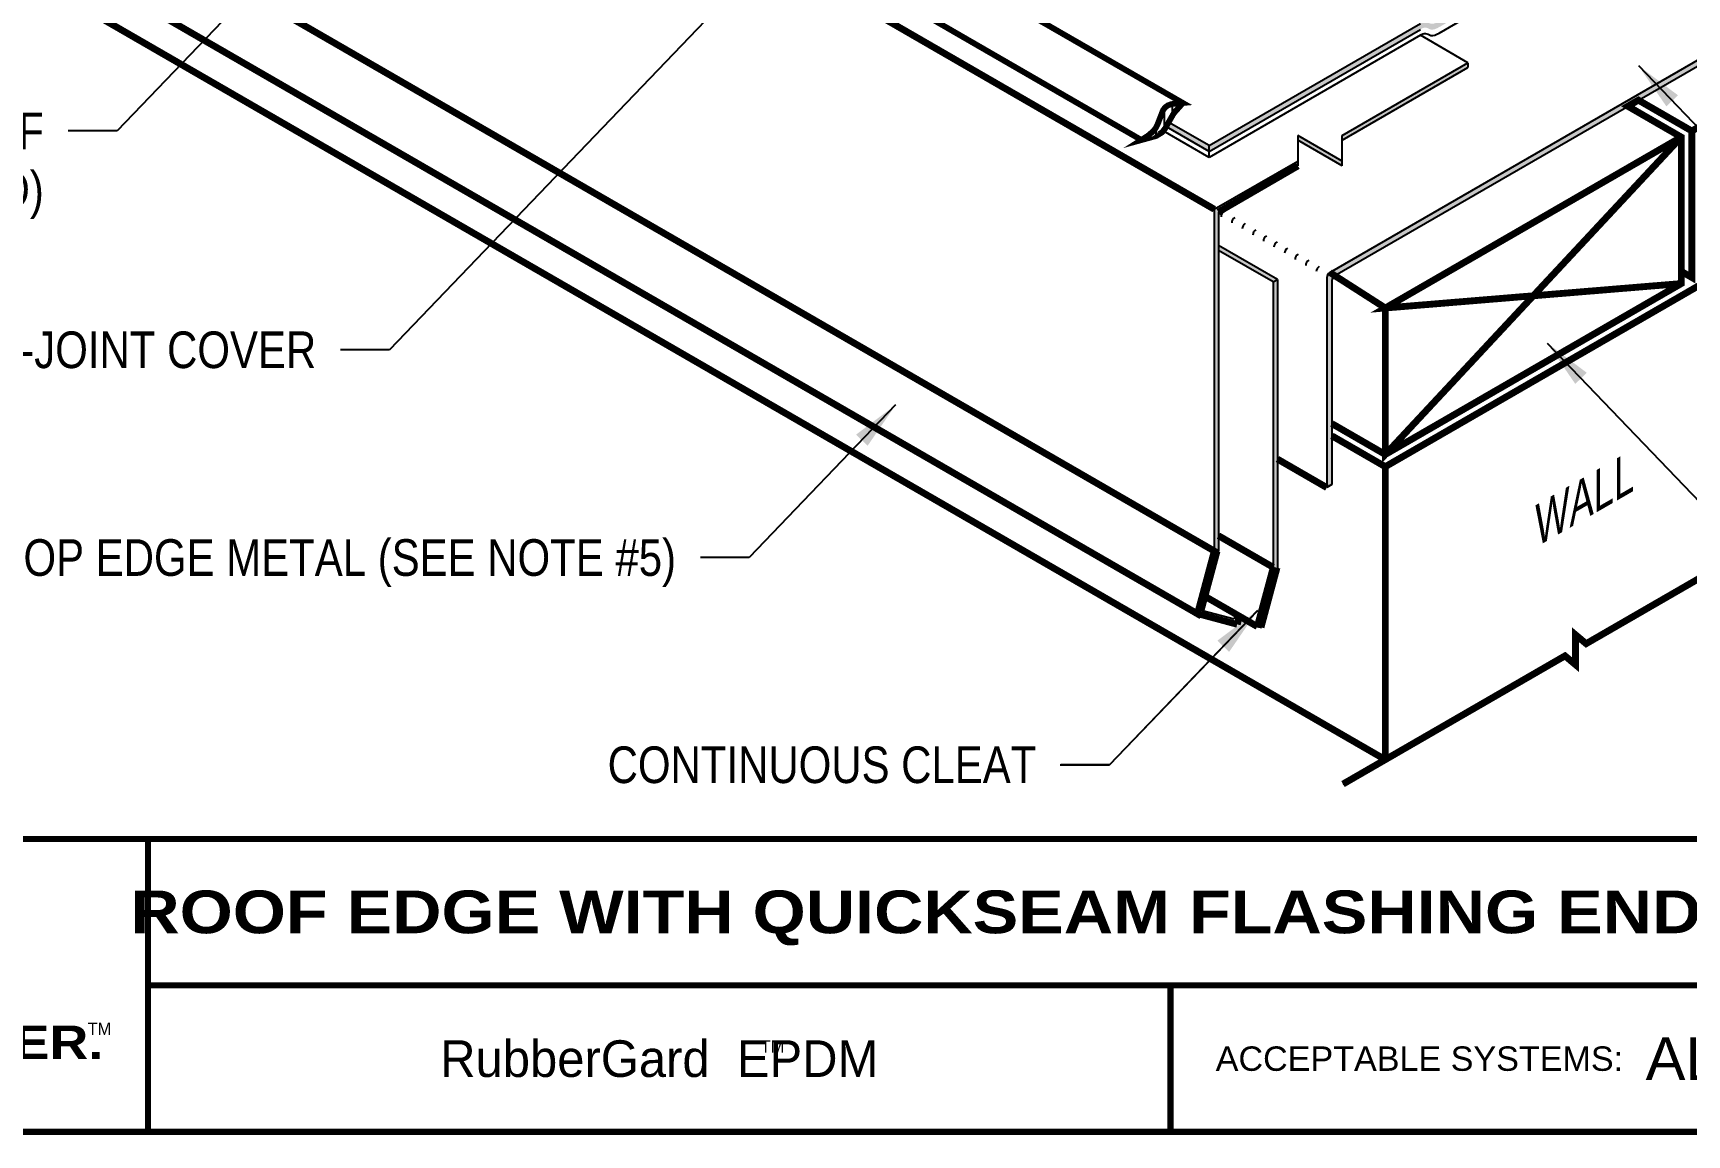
# Model space of a CAD drawing. Header units: inches. Extents: x 77.9 to 116.7, y -65.9 to -49.2.
# Drawn here: x 82.19 to 90.66, y -64.82 to -59.17 of the extents above; entities that cross this region are included whole.
import ezdxf
from ezdxf.enums import TextEntityAlignment as Align

# ---------------------------------------------------------------- set-up
doc = ezdxf.new("R2010")
doc.units = ezdxf.units.IN
doc.header["$MEASUREMENT"] = 0
doc.layers.get('0').update_dxf_attribs({"linetype": 'CONTINUOUS'})
for name, color, linetype in [('FSBP-ACCESSORY-FIRESTONE', 7, 'CONTINUOUS'), ('FSBP-ANNO-NOTE', 7, 'CONTINUOUS'), ('FSBP-MEMBRANE', 7, 'CONTINUOUS'), ('FSBP-SEALANTS', 1, 'CONTINUOUS'), ('FSBP-TTLB', 7, 'CONTINUOUS'), ('FSBP-TTLB-TEXT', 7, 'CONTINUOUS')]:
    doc.layers.add(name, color=color, linetype=linetype)
doc.styles.add('FSBP_ARIAL', font='arial.ttf')
doc.styles.add('FSBP_ARIAL_BOLD', font='')
doc.styles.add('FSBP_ARIAL_NAR', font='ARIALN.TTF')
doc.styles.add('FSBP_BANKGOTHIC', font='bgothm.ttf')
doc.styles.get('FSBP_ARIAL_BOLD').set_extended_font_data('Arial Black')
doc.dimstyles.new('FSBP-LEADER', dxfattribs={"dimtxt": 0.1875, "dimasz": 0.25, "dimexe": 0.0625, "dimexo": 0.125, "dimgap": 0.125, "dimtad": 0, "dimtih": 1, "dimtoh": 1, "dimdec": 4, "dimzin": 0, "dimdsep": 46, "dimlunit": 4, "dimtxsty": 'FSBP_ARIAL_NAR', "dimcen": 0.09375, "dimclrd": 256, "dimclre": 256, "dimclrt": 256, "dimadec": 0, "dimazin": 0, "dimtfac": 1, "dimtdec": 4, "dimtofl": 0, "dimtmove": 0, "dimatfit": 3, "dimfxl": 0, "dimtolj": 1, "dimtzin": 0, "dimlwd": -1, "dimlwe": -1, "dimarcsym": 0})

# ---------------------------------------------------------------- blocks, each defined once
blk = doc.blocks.new('TTLB-EPDM_1')
at = {"layer": 'FSBP-TTLB', "const_width": 0.03125}
for points in [[(0, 0), (0, -1.5), (20, -1.5), (20, 0), (0, 0)], [(4.825208527206769, 0), (4.825208527206769, -0.75)], [(4.825208527206769, -0.75), (15.84028770518938, -0.75)], [(4.825208527206769, -0.75), (4.825208527206769, -1.5)]]:
    blk.add_lwpolyline(points, dxfattribs=at)
at = {"layer": 'FSBP-TTLB-TEXT', "const_width": 0.03125}
blk.add_lwpolyline([(10.06152282927678, -0.75), (10.06152282927678, -1.5)], dxfattribs=at)
at = {"layer": 'FSBP-TTLB-TEXT', "color": 1}
for s, height, style, p in [('NOBODY COVERS YOU BETTER.', 0.171875, 'FSBP_ARIAL_BOLD', (2.412604263603384, -1.041650450587369)), ('TM', 0.0625, 'FSBP_BANKGOTHIC', (4.576671173373001, -0.9725745042934193))]:
    blk.add_text(s, height=height, dxfattribs=dict(at, style=style)).set_placement(p, align=Align.MIDDLE_CENTER)
at = {"layer": 'FSBP-TTLB-TEXT', "style": 'FSBP_BANKGOTHIC'}
for s, height, p in [('RubberGard  EPDM', 0.1875, (7.443365678241776, -1.125)), ('TM', 0.0625, (8.023397742165457, -1.062518816683806))]:
    blk.add_text(s, height=height, dxfattribs=at).set_placement(p, align=Align.MIDDLE_CENTER)
at = {"layer": 'FSBP-TTLB-TEXT', "style": 'FSBP_ARIAL'}
blk.add_text('ACCEPTABLE SYSTEMS:', height=0.125, dxfattribs=at).set_placement((10.29281281591562, -1.125), align=Align.MIDDLE_LEFT)
at = {"layer": 'FSBP-TTLB-TEXT'}
for tag, height, style, p in [('MAXIMUM_WARRANTY', 0.1875, 'FSBP_ARIAL_BOLD', (18.03987100774941, 0.2240244307510579)), ('ACCPT_SYSTEMS', 0.21875, 'FSBP_ARIAL', (12.49438170418193, -1.125))]:
    blk.add_attdef(tag, text='', height=height, dxfattribs=dict(at, style=style)).set_placement(p, align=Align.MIDDLE_LEFT)
for tag, height, style, p in [('DETAIL_DESCP_LINE_1', 0.21875, 'FSBP_ARIAL_BOLD', (10.33118450231211, -0.3736318192489421)), ('ISSUE_REV_DATE', 0.21875, 'FSBP_ARIAL', (16.84069633627263, -0.7282559425942452)), ('DETAIL_NUMBER', 0.4375, 'FSBP_ARIAL', (18.91941590748775, -0.8931630692489421))]:
    blk.add_attdef(tag, text='', height=height, dxfattribs=dict(at, style=style)).set_placement(p, align=Align.MIDDLE_CENTER)

msp = doc.modelspace()

# ---------------------------------------------------------------- hatches: boundary and pattern name
at = {"layer": 'FSBP-MEMBRANE'}
h = msp.add_hatch(color=7, dxfattribs=at)
h.paths.add_polyline_path([(89.7559646210457, -58.90385037755204), (89.75596462104582, -58.93385037755218), (90.38974650467381, -58.56793623643194), (90.3897465046737, -58.53793623643191)])
edge = h.paths.add_edge_path()
edge.add_spline(control_points=[(89.39075810187572, -59.1147024597047), (89.37641526737346, -59.12229956919987), (89.35267926430245, -59.13487205020272), (89.32144460645841, -59.11013982899869), (89.30391837216965, -59.12088958031695), (89.29539945727655, -59.12611467403031)], knot_values=[0, 0, 0, 0, 0.06632579253117687, 0.1097627679490276, 0.1508444572435901, 0.1508444572435901, 0.1508444572435901, 0.1508444572435901], degree=3, periodic=0)
edge.add_line((89.2953994572745, -59.12611467403145), (88.21286770254599, -59.75111467403031))
edge.add_line((88.21286770254599, -59.75111467403031), (88.21286770254599, -59.78111467403034))
edge.add_line((88.2128677025461, -59.78111467403034), (89.29539945727643, -59.15611467403119))
edge.add_spline(control_points=[(89.29539945727655, -59.15611467403034), (89.30391837216965, -59.15088958031698), (89.32144460645841, -59.14013982899872), (89.35267926430245, -59.1648720502027), (89.37641526737346, -59.15229956919985), (89.39075810187572, -59.14470245970472)], knot_values=[0, 0, 0, 0, 0.04108168929456252, 0.0845186647124132, 0.1508444572435901, 0.1508444572435901, 0.1508444572435901, 0.1508444572435901], degree=3, periodic=0)
edge.add_line((89.3907581018756, -59.14470245970501), (89.5289407293267, -59.06492268254852))
edge.add_line((89.5289407293267, -59.06492268254852), (89.5289407293267, -59.03492268254858))
edge.add_line((89.5289407293267, -59.0349226825486), (89.39075810187595, -59.1147024597045))
h.paths.add_polyline_path([(89.7559646210457, -59.06492268254858), (89.75596462104582, -59.0349226825486), (89.5289407293267, -58.9038503775521), (89.52894072932659, -58.93385037755207)])
h = msp.add_hatch(color=7, dxfattribs=at)
h.paths.add_polyline_path([(90.81445905041338, -59.28563816844355), (90.81445905041332, -59.25563816844346), (88.83172526049, -60.40037005578711, 0.2679491924311298), (88.81610026049, -60.42743334965542), (88.81610026049, -61.50189115374327), (88.84208102260354, -61.48689115374334), (88.84208102260354, -60.44243334965541, -0.2679491924312445), (88.85770602260354, -60.41537005578716)])
h.paths.add_polyline_path([(90.81445905041332, -59.12456586344701), (90.81445905041338, -59.15456586344698), (91.04148294213255, -59.28563816844355), (91.04148294213249, -59.25563816844357)])
at = {"layer": 'FSBP-MEMBRANE', "lineweight": 53, "ltscale": 0.5}
h = msp.add_hatch(color=7, dxfattribs=at)
h.paths.add_polyline_path([(88.66775285725882, -59.8546230649298), (88.66775285725876, -59.82981504555051), (88.23999892575299, -60.07677889305234), (88.23999892575299, -61.82677889305234), (88.15387542792863, -62.14819616265857), (88.3565864003132, -62.20209901576499), (88.36784221637689, -62.16009173833425), (88.34857985271705, -62.14897060749002), (88.34138407769845, -62.17582560545964), (88.18019890153877, -62.1329648724107), (88.26148330075293, -61.82960736468028), (88.26148330075299, -60.08918290274193)])
h.paths.add_polyline_path([(89.53903703142967, -59.35158691243164), (89.53903703142967, -59.32677889305234), (88.89477674897782, -59.69874274055406), (88.89477674897782, -59.72355075993341)])
h.paths.add_polyline_path([(88.66775285725882, -59.69874274055406), (88.66775285725876, -59.72355075993335), (88.89477674897782, -59.8546230649298), (88.8947767489777, -59.82981504555051)])
h.paths.add_polyline_path([(88.56295573381593, -60.43666413508908), (88.54147135881615, -60.44906814477861), (88.54147135881598, -61.91004949296303), (88.46018695960183, -62.2134070006934), (88.480939272276, -62.21896756611552), (88.56295573381593, -61.91287796459068)])
h.paths.add_polyline_path([(88.26148330075293, -60.26260894470693), (88.26148330075299, -60.28741696408606), (88.54147135881593, -60.44906814477861), (88.56295573381593, -60.43666413508908)], flags=17)
at = {"layer": 'FSBP-MEMBRANE'}
h = msp.add_hatch(color=7, dxfattribs=at)
edge = h.paths.add_edge_path()
edge.add_spline(control_points=[(88.00684370740854, -59.63216666497818), (88.00295411258529, -59.64007302164607), (87.99897555478938, -59.64782294720579), (87.99457372210523, -59.6550825856603)], knot_values=[0.221517576541454, 0.221517576541454, 0.221517576541454, 0.221517576541454, 0.2603446940166968, 0.2603446940166968, 0.2603446940166968, 0.2603446940166968], degree=3, periodic=0)
edge.add_line((87.99457372210523, -59.65508258566036), (88.21286770254599, -59.78111467403034))
edge.add_line((88.21286770254599, -59.78111467403034), (88.21286770254599, -59.75111467403034))
edge.add_line((88.21286770254599, -59.75111467403031), (88.00684370740848, -59.63216666497818))
at = {"layer": 'FSBP-SEALANTS'}
h = msp.add_hatch(dxfattribs=at)
h.set_pattern_fill('ANSI31', scale=0.3333333333333333, angle=45, style=0)
h.set_pattern_definition([(90, (-172.9325645004859, 3.249469638017139), (-0.04166666666666666, 9.25185853854297e-18), [])])
edge = h.paths.add_edge_path()
edge.add_spline(control_points=[(87.86764500011034, -59.72272127404052), (87.91066596349529, -59.71285410173352), (87.98850442971005, -59.69500128074066), (88.01927942705393, -59.59091558849253), (88.06100336569844, -59.55025204636167), (88.07906427051196, -59.53265015191773)], knot_values=[0, 0, 0, 0, 0.1830957080247121, 0.3312777762696716, 0.4443783300172639, 0.4443783300172639, 0.4443783300172639, 0.4443783300172639], degree=3, periodic=0)
edge.add_spline(control_points=[(88.07906427051196, -59.53265015191773), (88.04592334123495, -59.53388023808169), (87.96876405703247, -59.53674414594384), (87.95919051526712, -59.66520878926173), (87.89633234554825, -59.70469875797279), (87.86764500011034, -59.72272127404052)], knot_values=[0, 0, 0, 0, 0.132731443136239, 0.3090276394475168, 0.4570331379796857, 0.4570331379796857, 0.4570331379796857, 0.4570331379796857], degree=3, periodic=0)

# ---------------------------------------------------------------- linework, layer by layer
at = {"color": 7, "lineweight": 53, "const_width": 0.035}
for points in [[(82.52635147158352, -56.46800299733296), (82.52635147158345, -56.52800299733298), (82.30984512063738, -56.65300299733298), (82.30984512063738, -58.40300299733298), (88.23999892575299, -61.82677889305234), (88.15387542792855, -62.14819616265854), (82.22372162281302, -58.72442026693921), (82.30984512063738, -58.40300299733298), (82.22372162281302, -58.72442026693921), (82.30984512063738, -58.77414369159165), (82.30984512063732, -58.96550299733298), (89.11563752735752, -62.89482907540155), (88.89913117641143, -63.01982907540153), (90.0357895188786, -62.36357907540153), (90.0899161066151, -62.40899667520813), (90.0899161066151, -62.25566147559489), (90.14404269435161, -62.30107907540153), (91.28070103681878, -61.64482907540145)], [(90.68530857171694, -60.42607907540162), (90.63118198398038, -60.39482907540162), (90.63118198398038, -60.45732907540162), (89.11563752735762, -61.33232907540162), (88.84208102260354, -61.17439115374327)]]:
    msp.add_lwpolyline(points, dxfattribs=at)
at = {"color": 7, "ltscale": 0.8, "const_width": 0.035}
msp.add_lwpolyline([(82.30984512063738, -56.65300299733298), (88.23999892575299, -60.07677889305234)], dxfattribs=at)
at = {"color": 7}
for points, const_width in [([(87.86764500011034, -59.72272127404051), (82.79441177980829, -56.79368870863734), (82.85320986301866, -56.74675863290169), (82.9082075533575, -56.64341980987805), (82.91862429391152, -56.63216461723057), (82.932272256624, -56.6216969630436), (82.96726024932703, -56.60998763540097), (83.00842152008954, -56.6051131949969), (86.57050301811593, -58.66168190545002), (86.61744830094945, -58.68349334631948), (86.6691699340825, -58.69462499580397), (86.72172658365862, -58.69416990485352), (86.7727676536974, -58.68330215526159), (86.82066339507014, -58.66214973257163), (87.52174642989921, -58.25681883151276), (87.53911384738254, -58.24217259441966), (87.54994243125472, -58.22219369119652), (87.55373452726661, -58.1999096423745), (87.54779983890643, -58.17748130053644), (87.53515858278587, -58.15867124946899), (87.51667211472787, -58.14559040714929), (87.49437042805769, -58.14031242226134), (87.03367907491663, -58.08717826880775)], 0.03), ([(88.84208102260354, -61.23689115374327), (89.11563752735756, -61.39482907540162), (91.06419468587265, -60.26982907540162), (91.01006809813609, -60.23857907540162), (91.06419468587265, -60.20732907540162), (93.60394746990696, -58.74100212186426), (93.60394746990696, -58.42850212186433), (93.53755138082715, -58.40433592176766), (93.67034355898656, -58.32766832196102), (93.60394746990696, -58.30350212186435), (93.6039474699069, -57.99100212186431), (90.68530857171694, -59.67607907540162), (90.4117520669628, -59.51814115374327), (90.3576254792263, -59.54939115374327), (90.63118198398034, -59.70732907540165), (90.63118198398038, -60.39482907540162), (90.68530857171694, -60.42607907540162), (90.68530857171694, -59.67607907540162)], 0.035), ([(87.04970899610332, -58.93980272894641), (88.07906427051196, -59.53265015191773), (88.02514590233658, -59.53782541510762), (88.01831964533538, -59.53905820380238), (88.00151976911188, -59.54547232639869), (87.98789078624665, -59.55558577103457), (87.9776560972887, -59.56958449913015), (87.94896321637172, -59.64320705835217), (87.94012470821815, -59.66084741377396), (87.9279526223013, -59.67647267167823), (87.90031873939215, -59.70032448717497), (87.86528213503952, -59.72272127404051), (87.94277423679276, -59.70127481919803), (87.97274322192948, -59.68273209821565), (87.98761945189973, -59.66379108127354), (88.03251870146981, -59.58519963515489), (88.07906427051196, -59.53265015191773)], 0.03), ([(90.63118198398038, -59.70732907540162), (89.11563752735762, -61.33232907540156), (89.11563752735738, -60.58232907540164), (88.83172526049, -60.40037005578711)], 0.035), ([(90.63118198398038, -59.70732907540167), (89.11563752735762, -60.58232907540162), (90.63118198398038, -60.45732907540162)], 0.035), ([(88.56295573381595, -61.35573809312415), (88.81610026048996, -61.50189115374329)], 0.035), ([(89.11563752735762, -61.39482907540165), (89.11563752735762, -62.8948290754015)], 0.035)]:
    msp.add_lwpolyline(points, dxfattribs=dict(at, const_width=const_width))
at = {"color": 7, "ltscale": 0.5, "const_width": 0.035}
for points in [[(88.26148330075293, -61.74839831227035), (88.54147135881598, -61.91004949296297)], [(88.19904352773236, -62.06263577000647), (88.46018695960176, -62.21340700069342)]]:
    msp.add_lwpolyline(points, dxfattribs=at)
at = {"layer": 'FSBP-ACCESSORY-FIRESTONE', "color": 7, "lineweight": 120}
for p, q in [((88.26148330075299, -60.08918290274198), (88.66775285725876, -59.8546230649298)), ((88.35658640031315, -62.20209901576499), (88.15387542792863, -62.14819616265856)), ((88.36784221637689, -62.1600917383343), (88.35658640031315, -62.20209901576499))]:
    msp.add_line(p, q, dxfattribs=at)
at = {"layer": 'FSBP-ACCESSORY-FIRESTONE'}
msp.add_line((88.46018695960171, -62.21340700069339), (88.48093927227595, -62.21896756611551), dxfattribs=at)
at = {"layer": 'FSBP-MEMBRANE', "color": 7}
for p, q in [((88.23999892575299, -60.07677889305234), (82.30984512063738, -56.65300299733298)), ((88.23999892575299, -61.82677889305234), (82.30984512063743, -58.40300299733298)), ((88.15387542792868, -62.14819616265862), (82.22372162281302, -58.72442026693921)), ((89.11563752735762, -62.89482907540162), (82.30984512063738, -58.96550299733303)), ((89.39075810187572, -59.17470245970469), (89.5289407293267, -59.09492268254854)), ((88.21286770254599, -59.7511146740303), (89.29539945727655, -59.1261146740303)), ((88.21286770254599, -59.78111467403033), (89.29539945727655, -59.15611467403033)), ((89.29539945727655, -59.18611467403031), (88.21286770254599, -59.81111467403031)), ((89.53903703142967, -59.32677889305234), (89.29539945727655, -59.18611467403031)), ((88.83172526049, -60.40037005578711), (90.81445905041332, -59.25563816844351)), ((88.85770602260354, -60.41537005578715), (90.81445905041338, -59.28563816844354)), ((88.89477674897776, -59.69874274055411), (89.53903703142967, -59.32677889305234)), ((88.89477674897782, -59.72355075993335), (89.53903703142967, -59.35158691243157)), ((89.53903703142967, -59.32677889305234), (89.53903703142967, -59.35158691243157)), ((90.68530857171694, -59.67607907540162), (90.4117520669628, -59.51814115374327)), ((90.63118198398038, -59.70732907540167), (90.3576254792263, -59.54939115374327)), ((88.21286770254599, -59.81111467403031), (87.97885716142, -59.67600862511802)), ((88.21286770254599, -59.78111467403033), (87.99457372210534, -59.65508258566041)), ((88.21286770254599, -59.7511146740303), (88.00684370740854, -59.63216666497817)), ((88.89477674897782, -59.82981504555056), (88.66775285725876, -59.69874274055411)), ((88.66775285725876, -59.69874274055411), (88.66775285725876, -59.8546230649298)), ((88.89477674897782, -59.85462306492985), (88.89477674897782, -59.69874274055405)), ((88.21286770254599, -59.78111467403033), (88.21286770254599, -59.7511146740303)), ((88.21286770254599, -59.81111467403031), (88.21286770254599, -59.78111467403033)), ((88.89477674897782, -59.8546230649298), (88.66775285725876, -59.72355075993335)), ((90.63118198398038, -59.70732907540162), (89.11563752735762, -60.58232907540162)), ((89.11563752735762, -61.33232907540162), (90.63118198398038, -59.70732907540162)), ((88.23999892575299, -60.07677889305234), (88.66775285725876, -59.82981504555056)), ((88.23999892575299, -60.07677889305234), (88.23999892575299, -61.82677889305234)), ((88.26148330075299, -60.08918290274198), (88.26148330075299, -61.82960736468016)), ((88.56295573381593, -60.43666413508907), (88.26148330075299, -60.26260894470698)), ((88.54147135881604, -60.44906814477866), (88.26148330075299, -60.28741696408605)), ((89.11563752735762, -61.39482907540162), (91.06419468587265, -60.26982907540162)), ((88.54147135881604, -60.44906814477866), (88.56295573381593, -60.43666413508907)), ((88.54147135881604, -60.44906814477866), (88.54147135881598, -61.91004949296297)), ((88.56295573381593, -60.43666413508907), (88.56295573381598, -61.91287796459085)), ((88.81610026049, -60.42743334965542), (88.81610026049, -61.50189115374332)), ((88.84208102260354, -60.4424333496554), (88.84208102260354, -61.48689115374327)), ((89.11563752735745, -60.58232907540167), (88.84626772873523, -60.42680834965546)), ((89.11563752735762, -61.33232907540162), (90.63118198398038, -60.45732907540162)), ((90.63118198398038, -60.45732907540162), (89.11563752735762, -60.58232907540162)), ((89.11563752735762, -60.58232907540162), (89.11563752735762, -61.33232907540162)), ((89.11563752735762, -61.33232907540156), (88.84208102260354, -61.17439115374327)), ((89.11563752735756, -61.39482907540162), (88.84208102260354, -61.23689115374327)), ((88.81610026049, -61.50189115374332), (88.56295573381598, -61.35573809312416)), ((89.11563752735762, -61.39482907540162), (89.11563752735762, -62.89482907540156)), ((88.84208102260354, -61.48689115374327), (88.81610026049, -61.50189115374326)), ((88.34857985271711, -62.14897060749001), (88.3413840776984, -62.17582560545964))]:
    msp.add_line(p, q, dxfattribs=at)
at = {"layer": 'FSBP-MEMBRANE'}
for p, q in [((90.63118198398038, -60.45732907540162), (90.63118198398038, -59.70732907540162)), ((90.68530857171694, -60.42607907540162), (90.63118198398038, -60.39482907540162))]:
    msp.add_line(p, q, dxfattribs=at)
at = {"layer": 'FSBP-MEMBRANE', "color": 7, "ltscale": 0.5}
for p, q in [((88.54147135881598, -61.91004949296297), (88.26148330075293, -61.74839831227035)), ((88.46018695960171, -62.21340700069339), (88.19904352773236, -62.06263577000647)), ((88.3413840776984, -62.17582560545964), (88.18019890153872, -62.1329648724107))]:
    msp.add_line(p, q, dxfattribs=at)
at = {"layer": 'FSBP-MEMBRANE', "color": 7, "lineweight": 53}
for p, q in [((88.15387542792863, -62.14819616265856), (88.23999892575299, -61.82677889305234)), ((88.18019890153872, -62.1329648724107), (88.26148330075299, -61.82960736468033))]:
    msp.add_line(p, q, dxfattribs=at)
at = {"layer": 'FSBP-MEMBRANE', "color": 7, "lineweight": 80}
for p, q in [((88.46018695960177, -62.21340700069339), (88.54147135881598, -61.91004949296297)), ((88.48093927227595, -62.21896756611551), (88.56295573381598, -61.91287796459079))]:
    msp.add_line(p, q, dxfattribs=at)
at = {"layer": 'FSBP-MEMBRANE'}
msp.add_lwpolyline([(88.89913117641143, -63.01982907540153), (90.0357895188786, -62.36357907540153), (90.0899161066151, -62.40899667520813), (90.0899161066151, -62.25566147559489), (90.14404269435161, -62.30107907540153), (91.28070103681878, -61.64482907540145)], dxfattribs=at)
at = {"layer": 'FSBP-MEMBRANE', "color": 7}
for centre, end in [((88.30608438312474, -60.11493334965542), 180.0000000000016), ((88.36021097086126, -60.14618334965542), 180.0000000000016), ((88.4143375585978, -60.17743334965542), 180.0000000000016), ((88.46846414633431, -60.20868334965542), 180.0000000000016), ((88.52259073407085, -60.23993334965542), 180.0000000000016), ((88.57671732180738, -60.27118334965542), 180.0000000000016), ((88.6308439095439, -60.30243334965542), 180.0000000000016), ((88.68497049728043, -60.33368334965542), 180.0000000000016), ((88.73909708501695, -60.36493334965542), 180.0000000000016), ((88.79322367275348, -60.39618334965542), 180.0000000000016), ((88.84735026049, -60.42743334965542), 180.0000000000016), ((88.87333102260354, -60.4424333496554), 180)]:
    msp.add_arc(centre, 0.03125, 119.9999999999998, end, dxfattribs=at)
msp.add_spline([(89.2953994572766, -59.18611467403031), (89.32095021303397, -59.17625312860697), (89.34809763327499, -59.18633193752084), (89.39075810187572, -59.1747024597047)], degree=3, dxfattribs=at)
at = {"layer": 'FSBP-SEALANTS', "color": 7}
for p, q in [((87.86764500011034, -59.72272127404051), (82.79441177980829, -56.79368870863734)), ((88.07906427051185, -59.53265015191772), (87.04993031195588, -58.93847938391326))]:
    msp.add_line(p, q, dxfattribs=at)
for points in [[(88.07906427051196, -59.53265015191773), (87.99268175348166, -59.55183663660444), (87.94202956309314, -59.65789248971704), (87.86764500011034, -59.72272127404052)], [(87.86764500011034, -59.72272127404052), (87.97993864446667, -59.67487035959102), (88.02930901819573, -59.58930375319051), (88.07906427051196, -59.53265015191773)]]:
    msp.add_spline(points, degree=3, dxfattribs=at)

# ---------------------------------------------------------------- block references
ref = msp.add_blockref('TTLB-EPDM_1', (77.95436863616393, -63.30074819025991))
ref.add_attrib('DETAIL_DESCP_LINE_1', 'ROOF EDGE WITH QUICKSEAM FLASHING END SPLICE OVERLAP', dxfattribs={"layer": 'FSBP-TTLB-TEXT', "height": 0.21875, "style": 'FSBP_ARIAL_BOLD'}).set_placement((88.28555313847605, -63.67438000950885), align=Align.MIDDLE_CENTER)
ref.add_attrib('ACCPT_SYSTEMS', 'ALL', dxfattribs={"layer": 'FSBP-TTLB-TEXT', "height": 0.21875, "style": 'FSBP_ARIAL'}).set_placement((90.44875034034587, -64.42574819025991), align=Align.MIDDLE_LEFT)

# ---------------------------------------------------------------- texts
at = {"layer": 'FSBP-ANNO-NOTE', "style": 'FSBP_ARIAL_NAR'}
for s, p in [('CONTINUOUS BEAD OF', (82.24626269684136, -59.67607069260657)), ('LAP SEALANT (REQUIRED)', (82.24626269684136, -59.97685194260657)), ('QUICKSEAM T-JOINT COVER', (83.64107378452186, -60.79621130508417)), ('DRIP/GRAVEL STOP EDGE METAL (SEE NOTE #5)', (85.48367206483013, -61.86003591822848)), ('CONTINUOUS CLEAT', (87.32876091070086, -62.92098924626494))]:
    msp.add_text(s, height=0.1875, dxfattribs=at).set_placement(p, align=Align.MIDDLE_RIGHT)
at = {"layer": 'FSBP-ANNO-NOTE', "style": 'FSBP_ARIAL_NAR', "oblique": 30}
msp.add_text('WALL', height=0.1875, rotation=30.00000000000054, dxfattribs=at).set_placement((90.0899161066151, -61.58232907540162), align=Align.MIDDLE)

# ---------------------------------------------------------------- leaders
at = {"layer": 'FSBP-ANNO-NOTE'}
for points in [[(84.53466375361633, -57.68160153019708), (82.62126269684136, -59.67607069260657), (82.37126269684136, -59.67607069260657)], [(86.8877068046989, -57.8029112417125), (84.01607378452186, -60.79621130508417), (83.76607378452186, -60.79621130508417)], [(89.94496523964614, -60.76222440606058), (91.40586182908308, -62.28501712470381), (91.65586182908308, -62.28501712470381)]]:
    msp.add_leader(points, dimstyle='FSBP-LEADER', dxfattribs=at)
at = {"layer": 'FSBP-ANNO-NOTE', "color": 7}
for points in [[(90.41141912048778, -59.34106960013203), (92.29286596011403, -61.3022306902551), (92.54286596011403, -61.3022306902551)], [(86.60822035224712, -61.07873032644119), (85.85867206483016, -61.8600359182285), (85.60867206483016, -61.8600359182285)], [(88.45908227527133, -62.13394117797623), (87.70127034513845, -62.92386053137282), (87.45127034513845, -62.92386053137282)]]:
    msp.add_leader(points, dimstyle='FSBP-LEADER', dxfattribs=at)
at = {"layer": 'FSBP-ANNO-NOTE', "color": 7, "lineweight": 120}
msp.add_leader([(88.46157284083371, -62.13106989286836), (87.70376091070084, -62.92098924626496), (87.45376091070084, -62.92098924626496)], dimstyle='FSBP-LEADER', dxfattribs=at)

doc.saveas('drawing.dxf')
